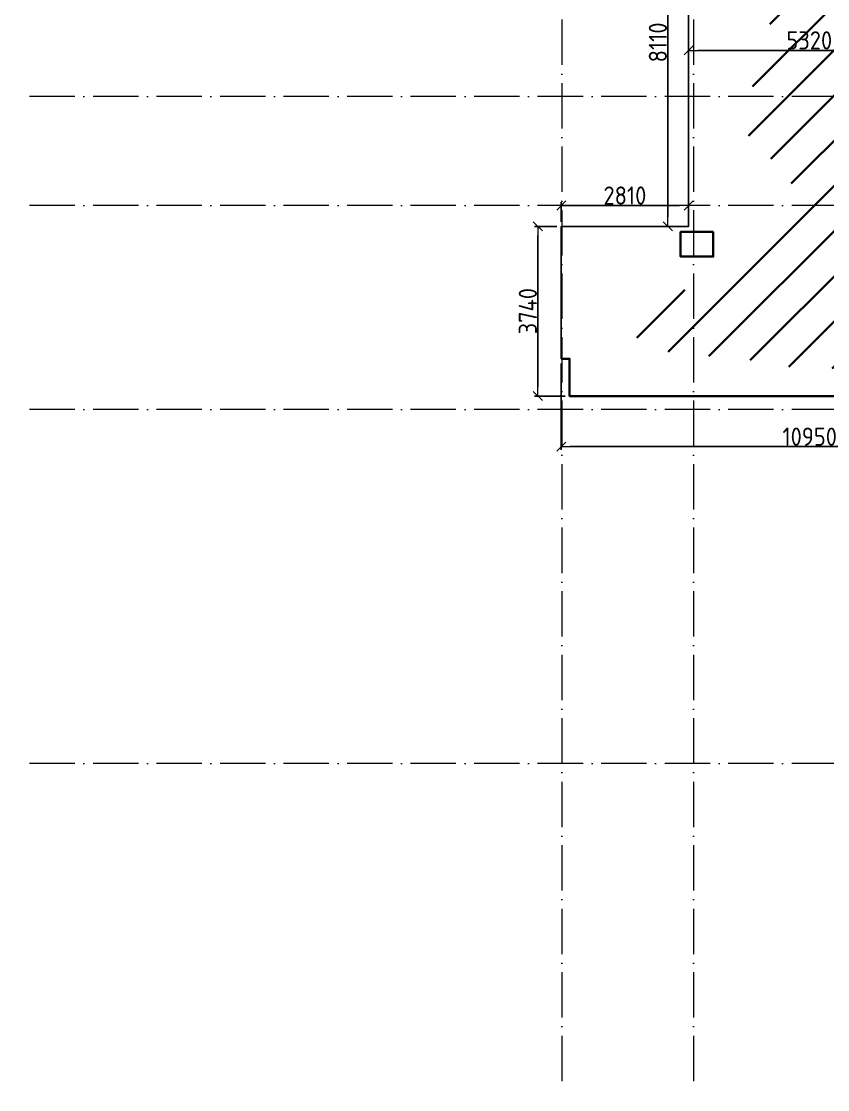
# Model space of a CAD drawing. Header units: millimetres. Extents: x -537608 to 253996, y -217170 to 186033.
# Drawn here: x 6277 to 24048, y 83014 to 106565 of the extents above; entities that cross this region are included whole.
import ezdxf

# ---------------------------------------------------------------- set-up
doc = ezdxf.new("R2010")
doc.units = ezdxf.units.MM
doc.linetypes.add('50_200_ШТРИХ_1Т_ш5_п1_п1_', pattern=[1400, 1000, -200, 0, -200])
doc.layers.add('2) окраска коммуникации', color=152, linetype='Continuous', lineweight=30)
doc.layers.add('Размеры', color=7, linetype='Continuous', lineweight=15)
doc.layers.add('Оси-3', color=7, linetype='50_200_ШТРИХ_1Т_ш5_п1_п1_', lineweight=9, true_color=0xaaaaaa)
doc.styles.add('СПДС', font='isocpeur.ttf', dxfattribs={"width": 0.9})
doc.dimstyles.new('Больше Размера А3', dxfattribs={"dimtxt": 400, "dimasz": 200, "dimexe": 70, "dimexo": 100, "dimgap": 20, "dimtad": 1, "dimdec": 0, "dimrnd": 10, "dimzin": 0, "dimdsep": 46, "dimtxsty": 'СПДС', "dimblk": 'ARROWHEAD_6', "dimcen": 1, "dimclrd": 256, "dimclre": 256, "dimclrt": 256, "dimazin": 0, "dimtfac": 1, "dimtdec": 0, "dimtmove": 2, "dimatfit": 3, "dimfxl": 1, "dimtolj": 1, "dimtzin": 0, "dimarcsym": 0})

# ---------------------------------------------------------------- blocks, each defined once
blk = doc.blocks.new('osi')
at = {"layer": 'Оси-3'}
for p, q in [((18190.76629245981, 126205.7272213881), (18190.7662924597, 83013.92190330967)), ((21090.76629245981, 126205.727221388), (21090.7662924597, 83013.92190330967)), ((48058.7281876912, 104905.8139574394), (6276.785662427095, 104905.8139574395)), ((48058.7281876912, 102505.8139574398), (6276.785662427095, 102505.8139574399)), ((48058.7281876912, 98005.81395743976), (6276.785662427095, 98005.81395743994)), ((48058.7281876912, 90205.81395743965), (6276.785662427095, 90205.81395743982))]:
    blk.add_line(p, q, dxfattribs=at)
blk = doc.blocks.new('ARROWHEAD_6')
at = {"color": 0, "linetype": 'Continuous'}
for p, q in [((0, 0), (-1, 0)), ((-0.5, -0.5), (0.5, 0.5))]:
    blk.add_line(p, q, dxfattribs=at)
blk = doc.blocks.new('*D101')
at = {"layer": 'Defpoints', "color": 0, "transparency": 16777216}
for p in [(18175.81956827368, 99125.59420447191), (29130.67468463276, 98232.374451504), (18175.81956827368, 97189.54498497129)]:
    blk.add_point(p, dxfattribs=at)
at = {"layer": 'Размеры', "lineweight": -2, "transparency": 16777216}
for p, q in [((18175.81956827368, 99025.59420447191), (18175.81956827368, 97119.54498497129)), ((29130.67468463276, 98132.374451504), (29130.67468463276, 97119.54498497129)), ((28930.67468463276, 97189.54498497129), (18375.81956827368, 97189.54498497129))]:
    blk.add_line(p, q, dxfattribs=at)
at = {"layer": 'Размеры', "lineweight": -2, "transparency": 16777216, "xscale": 200, "yscale": 200, "zscale": 200, "rotation": 180}
blk.add_blockref('ARROWHEAD_6', (18175.81956827368, 97189.54498497129), dxfattribs=at)
at = {"layer": 'Размеры', "lineweight": -2, "transparency": 16777216, "xscale": 200, "yscale": 200, "zscale": 200}
blk.add_blockref('ARROWHEAD_6', (29130.67468463276, 97189.54498497129), dxfattribs=at)
at = {"layer": 'Размеры', "transparency": 16777216, "insert": (23653.24712645322, 97409.54498497129), "char_height": 400, "attachment_point": 5, "style": 'СПДС'}
blk.add_mtext('\\A1;10950', dxfattribs=at)
blk = doc.blocks.new('*D102')
at = {"layer": 'Defpoints', "color": 0, "transparency": 16777216}
for p in [(17660.35672723417, 102046.3744515041), (18175.81956827369, 102046.3744515041), (18360.76629245947, 98305.81395743982)]:
    blk.add_point(p, dxfattribs=at)
at = {"layer": 'Размеры', "lineweight": -2, "transparency": 16777216}
for p, q in [((18075.81956827369, 102046.3744515041), (17590.35672723417, 102046.3744515041)), ((17660.35672723417, 98505.81395743982), (17660.35672723417, 101846.3744515041)), ((18260.76629245947, 98305.81395743982), (17590.35672723417, 98305.81395743982))]:
    blk.add_line(p, q, dxfattribs=at)
at = {"layer": 'Размеры', "lineweight": -2, "transparency": 16777216, "xscale": 200, "yscale": 200, "zscale": 200}
for p, rotation in [((17660.35672723417, 102046.3744515041), 90), ((17660.35672723417, 98305.81395743982), 270)]:
    blk.add_blockref('ARROWHEAD_6', p, dxfattribs=dict(at, rotation=rotation))
at = {"layer": 'Размеры', "transparency": 16777216, "insert": (17440.35672723419, 100176.0942044719), "char_height": 400, "attachment_point": 5, "rotation": 90, "style": 'СПДС'}
blk.add_mtext('\\A1;3740', dxfattribs=at)
blk = doc.blocks.new('*D103')
at = {"layer": 'Defpoints', "color": 0, "transparency": 16777216}
for p in [(20984.81956827374, 102505.8139574399), (18175.81956827368, 102046.3744515041), (20984.81956827374, 102046.3744515041)]:
    blk.add_point(p, dxfattribs=at)
at = {"layer": 'Размеры', "lineweight": -2, "transparency": 16777216}
for p, q in [((18175.81956827368, 102146.3744515041), (18175.81956827368, 102575.8139574399)), ((18375.81956827368, 102505.8139574399), (20784.81956827374, 102505.8139574399)), ((20984.81956827374, 102146.3744515041), (20984.81956827374, 102575.8139574399))]:
    blk.add_line(p, q, dxfattribs=at)
at = {"layer": 'Размеры', "lineweight": -2, "transparency": 16777216, "xscale": 200, "yscale": 200, "zscale": 200, "rotation": 180}
blk.add_blockref('ARROWHEAD_6', (18175.81956827368, 102505.8139574399), dxfattribs=at)
at = {"layer": 'Размеры', "lineweight": -2, "transparency": 16777216, "xscale": 200, "yscale": 200, "zscale": 200}
blk.add_blockref('ARROWHEAD_6', (20984.81956827374, 102505.8139574399), dxfattribs=at)
at = {"layer": 'Размеры', "transparency": 16777216, "insert": (19580.31956827371, 102725.8139574399), "char_height": 400, "attachment_point": 5, "style": 'СПДС'}
blk.add_mtext('\\A1;2810', dxfattribs=at)
blk = doc.blocks.new('*D104')
at = {"layer": 'Defpoints', "color": 0, "transparency": 16777216}
for p in [(20526.39791562323, 110156.3744515041), (20984.81956827375, 110156.3744515041), (20984.81956827375, 102046.3744515041)]:
    blk.add_point(p, dxfattribs=at)
at = {"layer": 'Размеры', "lineweight": -2, "transparency": 16777216}
for p, q in [((20884.81956827375, 110156.3744515041), (20456.39791562323, 110156.3744515041)), ((20526.39791562323, 102246.3744515041), (20526.39791562323, 109956.3744515041)), ((20884.81956827375, 102046.3744515041), (20456.39791562323, 102046.3744515041))]:
    blk.add_line(p, q, dxfattribs=at)
at = {"layer": 'Размеры', "lineweight": -2, "transparency": 16777216, "xscale": 200, "yscale": 200, "zscale": 200}
for p, rotation in [((20526.39791562323, 110156.3744515041), 90), ((20526.39791562323, 102046.3744515041), 270)]:
    blk.add_blockref('ARROWHEAD_6', p, dxfattribs=dict(at, rotation=rotation))
at = {"layer": 'Размеры', "transparency": 16777216, "insert": (20306.39791562326, 106101.3744515041), "char_height": 400, "attachment_point": 5, "rotation": 90, "style": 'СПДС'}
blk.add_mtext('\\A1;8110', dxfattribs=at)
blk = doc.blocks.new('*D121')
at = {"layer": 'Defpoints', "color": 0, "transparency": 16777216}
for p in [(26303.58089729033, 105926.4257527345), (20984.81956827374, 105237.9883075991), (26303.58089729033, 105229.9883075991)]:
    blk.add_point(p, dxfattribs=at)
at = {"layer": 'Размеры', "lineweight": -2, "transparency": 16777216}
for p, q in [((20984.81956827374, 105337.9883075991), (20984.81956827374, 105996.4257527345)), ((26303.58089729033, 105329.9883075991), (26303.58089729033, 105996.4257527345)), ((21184.81956827374, 105926.4257527345), (26103.58089729033, 105926.4257527345))]:
    blk.add_line(p, q, dxfattribs=at)
at = {"layer": 'Размеры', "lineweight": -2, "transparency": 16777216, "xscale": 200, "yscale": 200, "zscale": 200, "rotation": 180}
blk.add_blockref('ARROWHEAD_6', (20984.81956827374, 105926.4257527345), dxfattribs=at)
at = {"layer": 'Размеры', "lineweight": -2, "transparency": 16777216, "xscale": 200, "yscale": 200, "zscale": 200}
blk.add_blockref('ARROWHEAD_6', (26303.58089729033, 105926.4257527345), dxfattribs=at)
at = {"layer": 'Размеры', "transparency": 16777216, "insert": (23644.20023278204, 106146.4257527345), "char_height": 400, "attachment_point": 5, "style": 'СПДС'}
blk.add_mtext('\\A1;5320', dxfattribs=at)

msp = doc.modelspace()

# ---------------------------------------------------------------- hatches: boundary and pattern name
at = {"layer": '2) окраска коммуникации'}
h = msp.add_hatch(dxfattribs=at)
h.set_pattern_fill('ANSI31', color=5, scale=222)
h.set_pattern_definition([(45, (0, 0), (-498.404214719338, 498.404214719338), [])])
edge = h.paths.add_edge_path()
edge.add_spline(control_points=[(22229.34882461109, 101026.8227340479), (21886.01052143867, 100789.4988809947), (19974.76084934152, 100537.8785955952), (19407.30453982018, 100187.8310974435), (19939.47806904302, 99192.78654243087), (22291.34473441751, 99192.78654243087), (23081.02218502597, 98866.82355042407), (25415.72161189769, 98952.60354273138), (27784.75551577448, 98660.95240782457), (28694.60208385019, 98935.44796373881), (30222.45682161069, 99072.69539213856), (30171.22516301461, 97163.87278903078), (29948.05571863404, 94732.37445150383), (30222.72532647126, 92480.30114887422), (29776.38643771014, 91519.56915007636), (30960.90261362307, 90867.64316606289), (32746.26127276919, 90747.55201577058), (33776.27540626097, 90833.33130896301), (34651.78749733139, 91896.99957817548), (35012.29329768172, 93698.37312459387), (35012.29329768173, 96305.81395743969), (33931.31756250537, 97376.21423944959), (35510.67246372253, 98988.87292137567), (34429.15816677408, 99863.82562698121), (35716.67622165149, 101013.2731893861), (33639.48071616562, 102505.8139574399), (34823.99689207855, 103415.1045846106), (35407.67213680921, 104135.6542828239), (35047.12132697366, 105666.2068209128), (33673.7686316343, 107416.1122321239), (35494.34178082529, 109505.8139574397), (34927.83532664855, 110735.5360459957), (35580.17642128724, 112108.0110291075), (34309.82560491259, 113120.2118622275), (35357.00697690691, 114080.9445601403), (33829.76374732563, 115134.0065581561), (35460.61881199945, 116266.2985415685), (34499.27208046685, 116955.466472687), (36164.46317419712, 117776.02095308), (34997.1126847358, 118668.1299367929), (34911.27804427384, 119748.9544841128), (34018.59871470067, 119217.1203495066), (32748.24789832602, 119474.4589281986), (31666.73204932641, 118976.9366506923), (29503.70190337859, 118891.1573574998), (27993.01440412086, 119594.5507776057), (27941.5142406642, 118239.2313734865), (27941.5142406642, 117153.3744515041), (28834.19357023714, 116955.4664726871), (27924.34700216143, 115254.0984075633), (29005.86129910988, 114567.8605664499), (27787.01064619166, 112532.3744515041), (28284.21180535946, 111696.7280623565), (27271.36491037044, 110181.3744515041), (28713.38500766899, 109505.8139574397), (25922.01488373069, 108405.8139574397), (24593.32692165114, 109505.8139574397), (23940.98427496105, 108437.1002396339), (22189.96009282023, 109505.8139574397), (22602.3773501995, 107455.8359371793), (22944.63723645173, 105926.4257527345), (22103.45807033521, 106302.2740839568), (22584.13143610139, 104737.9883075992), (21983.29050491937, 103728.8834032328), (23888.81672948156, 103214.2048476191), (22034.79066837602, 101961.8217139144), (22572.68712778351, 101264.1465871011), (22229.34882461109, 101026.8227340479)], knot_values=[0, 0, 0, 0, 1, 2, 3, 4, 5, 6, 7, 8, 9, 10, 11, 12, 13, 14, 15, 16, 17, 18, 19, 20, 21, 22, 23, 24, 25, 26, 27, 28, 29, 30, 31, 32, 33, 34, 35, 36, 37, 38, 39, 40, 41, 42, 43, 44, 45, 46, 47, 48, 49, 50, 51, 52, 53, 54, 55, 56, 57, 58, 59, 60, 61, 62, 63, 64, 65, 65, 65, 65], degree=3, periodic=0)
edge = h.paths.add_edge_path(flags=16)
edge.add_arc((26155.81058902318, 100788.6655092454), 1468.030495324551, 125.0000000497449, 234.9999999502547, ccw=False)
edge.add_arc((26437.80967190804, 103596.4822978116), 1959.680892138639, 125.0000000497451, 234.9999999502549, ccw=False)
edge.add_arc((26278.33589699112, 105161.2428000091), 965.4035746514711, 67.59470150819038, 177.5947014087014, ccw=False)
edge.add_arc((26601.75807448908, 104825.5177583665), 1229.058629370862, -22.077132687868925, 87.922867212641, ccw=False)
edge.add_arc((26902.13863894137, 103165.9800994), 1461.988061008575, -54.99999995025519, 54.99999995025479, ccw=False)
edge.add_arc((26469.40830276456, 101083.4249853708), 1548.982346950287, -75.15767463414761, 34.84232526636242, ccw=False)
edge.add_arc((26089.98917464367, 100129.6308227594), 947.5729109277694, 215.0000000497448, 324.99999995025513, ccw=False)
edge = h.paths.add_edge_path(flags=16)
edge.add_arc((32479.09890085459, 95041.20927165265), 1536.991533477192, 125.00000004974521, 234.9999999502551, ccw=False)
edge.add_arc((32507.04693429234, 97599.18271169998), 1585.717442757715, 125.0000000497449, 234.9999999502548, ccw=False)
edge.add_arc((32907.74959683241, 100769.3327876655), 2284.321214893836, 125.0000000497449, 234.9999999502549, ccw=False)
edge.add_arc((32387.25525528194, 103768.4026163441), 1376.867024103931, 125.0000000497451, 234.9999999502549, ccw=False)
edge.add_arc((32470.73717926979, 105860.9628524359), 1301.212431520095, 117.849361198595, 227.8493610991047, ccw=False)
edge.add_arc((32675.83944219398, 106274.7933064274), 1097.084994734562, 27.818363994007882, 137.8183638945184, ccw=False)
edge.add_arc((32431.65583149221, 105052.3128067105), 2117.381401699092, -54.9999999502549, 54.99999995025502, ccw=False)
edge.add_arc((32382.08686086722, 101512.6063748732), 2203.802264590312, -54.99999995025502, 54.9999999502549, ccw=False)
edge.add_arc((32881.78641474088, 98615.75303708829), 1332.602679696234, -54.99999995025502, 54.99999995025502, ccw=False)
edge.add_arc((32638.39470897694, 96084.9452410172), 1756.943168664971, -54.99999995025502, 54.9999999502549, ccw=False)
edge.add_arc((32319.48998265271, 94931.18986781998), 1357.007776058837, 237.8570658441256, 347.8570657446358, ccw=False)
edge = h.paths.add_edge_path(flags=16)
edge.add_arc((31649.55044916026, 109891.5056177675), 1371.913633182116, 125.00000004974501, 234.9999999502547, ccw=False)
edge.add_arc((31660.61279260462, 112154.9159945301), 1391.200240388344, 125.00000004974521, 234.9999999502551, ccw=False)
edge.add_arc((31720.01495740237, 114518.9601180987), 1494.764754129515, 125.0000000497451, 234.9999999502549, ccw=False)
edge.add_arc((32148.61340750156, 116901.3806984121), 1730.495251568364, 112.0023899771763, 222.0023898776862, ccw=False)
edge.add_arc((31833.08375354692, 117008.5929199665), 1533.786884523607, -7.468623946603998, 102.53137595390592, ccw=False)
edge.add_arc((32284.84096640459, 115282.5113810296), 1863.774812588623, -54.9999999502549, 54.9999999502549, ccw=False)
edge.add_arc((32216.23025706389, 112131.0952396283), 1983.393933785622, -54.999999950255074, 54.99999995025479, ccw=False)
edge.add_arc((32435.02110752483, 109854.1908905336), 1126.77890897118, -74.63234792978022, 35.36765197072958, ccw=False)
edge.add_arc((31798.14194705182, 109422.7360942279), 1142.020994344199, 215.0000000497451, 324.99999995025485, ccw=False)

# ---------------------------------------------------------------- linework, layer by layer
msp.add_lwpolyline([(26815.81956827368, 110156.3744515041), (26815.81956827368, 120370.3744515041), (36837.81956827368, 120363.3744515041), (36837.81956827368, 118546.3744515041), (36657.81956827368, 118546.3744515041), (36657.81956827368, 116096.3744515041), (37177.81956827368, 116096.3744515041), (37177.81956827368, 116306.3744515041), (44394.81956827368, 116306.374451504), (44435.56830561529, 89597.4428145302), (29119.92737390721, 89616.54741718742), (29130.76629245946, 98305.81395743976), (18360.76629245946, 98305.81395743976), (18360.76629245946, 99121.15469853621), (18175.81956827368, 99125.59420447191), (18175.81956827368, 102046.3744515041), (20984.81956827374, 102046.3744515041), (20984.81956827374, 110156.3744515041)], close=True)
at = {"lineweight": 30}
msp.add_lwpolyline([(21526.81956827368, 101925.3744515041), (20806.81956827368, 101925.3744515041), (20806.81956827368, 101380.3744515041), (21526.81956827368, 101380.3744515041)], close=True, dxfattribs=at)
for points in [[(20806.81956827368, 101916.3744515041), (20806.81956827368, 101925.3744515041)], [(44424.7055561411, 89597.4428145302), (29119.90354298532, 89597.4428145302), (29130.76629245946, 98305.81395743976), (18360.76629245946, 98305.81395743976), (18360.76629245946, 99125.59420447191), (18175.81956827368, 99125.59420447191)]]:
    msp.add_lwpolyline(points, dxfattribs=at)

# ---------------------------------------------------------------- block references
msp.add_blockref('osi', (0, 0))

# ---------------------------------------------------------------- dimensions: what is measured, and where the dimension line sits
at = {"layer": 'Размеры'}
for base, p1, p2, picture, middle in [((20526.39791562323, 110156.3744515041), (20984.81956827374, 102046.3744515041), (20984.81956827374, 110156.3744515041), '*D104', (20306.39791562326, 106101.3744515041)), ((17660.35672723417, 102046.3744515041), (18360.76629245946, 98305.81395743976), (18175.81956827368, 102046.3744515041), '*D102', (17440.35672723419, 100176.0942044719))]:
    dim = msp.add_linear_dim(base=base, p1=p1, p2=p2, angle=90, dimstyle='Больше Размера А3', dxfattribs=at)
    dim.commit()
    dim.dimension.update_dxf_attribs({"geometry": picture, "text_midpoint": middle})
for base, p1, p2, picture, middle in [((26303.58089729033, 105926.4257527345), (20984.81956827374, 105237.9883075991), (26303.58089729033, 105229.9883075991), '*D121', (23644.20023278204, 106146.4257527345)), ((20984.81956827374, 102505.8139574399), (18175.81956827368, 102046.3744515041), (20984.81956827374, 102046.3744515041), '*D103', (19580.31956827371, 102725.8139574399)), ((18175.81956827368, 97189.54498497129), (29130.67468463276, 98232.374451504), (18175.81956827368, 99125.59420447191), '*D101', (23653.24712645322, 97409.54498497129))]:
    dim = msp.add_linear_dim(base=base, p1=p1, p2=p2, dimstyle='Больше Размера А3', dxfattribs=at)
    dim.commit()
    dim.dimension.update_dxf_attribs({"geometry": picture, "text_midpoint": middle})

doc.saveas('drawing.dxf')
